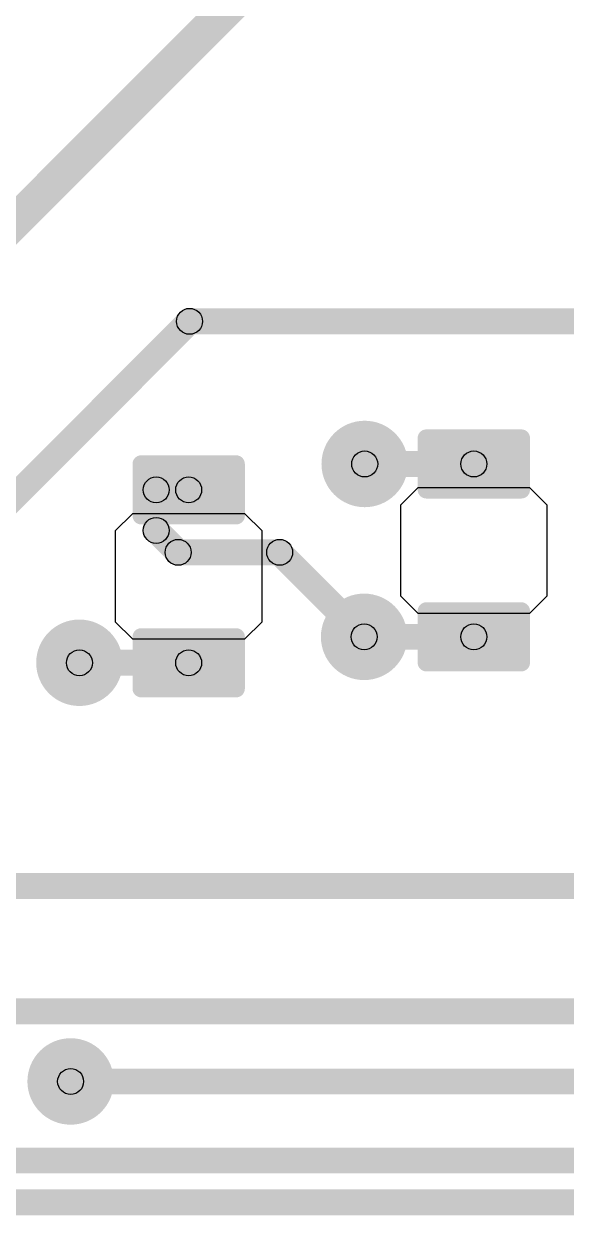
# Model space of a CAD drawing. Header units: millimetres. Extents: x 0 to 3.58, y 0 to 2.95.
# Drawn here: x 1.417 to 1.664, y 1.225 to 1.767 of the extents above; entities that cross this region are included whole.
import ezdxf

# ---------------------------------------------------------------- set-up
doc = ezdxf.new("R2010")
doc.units = ezdxf.units.MM
doc.header["$MEASUREMENT"] = 0
doc.layers.add('BottomLayer', color=5, linetype='Continuous')
doc.layers.add('ViaHoleLayer', color=16, linetype='Continuous')

# ---------------------------------------------------------------- blocks, each defined once
blk = doc.blocks.new('RES0805_B_30')
at = {"layer": 'BottomLayer'}
h = blk.add_hatch(color=5, dxfattribs=at)
edge = h.paths.add_edge_path()
edge.add_arc((-0.02756, 0.02165), 0.00394, 0, 90)
edge.add_line((-0.02756, 0.02559), (-0.05118, 0.02559))
edge.add_arc((-0.05118, 0.02165), 0.00394, 90, 180)
edge.add_line((-0.05512, 0.02165), (-0.05512, -0.02165))
edge.add_arc((-0.05118, -0.02165), 0.00394, 180, 270)
edge.add_line((-0.05118, -0.02559), (-0.02756, -0.02559))
edge.add_arc((-0.02756, -0.02165), 0.00394, 270, 360)
edge.add_line((-0.02362, -0.02165), (-0.02362, 0.02165))
h = blk.add_hatch(color=5, dxfattribs=at)
edge = h.paths.add_edge_path()
edge.add_arc((0.05118, 0.02165), 0.00394, 0, 90)
edge.add_line((0.05118, 0.02559), (0.02756, 0.02559))
edge.add_arc((0.02756, 0.02165), 0.00394, 90, 180)
edge.add_line((0.02362, 0.02165), (0.02362, -0.02165))
edge.add_arc((0.02756, -0.02165), 0.00394, 180, 270)
edge.add_line((0.02756, -0.02559), (0.05118, -0.02559))
edge.add_arc((0.05118, -0.02165), 0.00394, 270, 360)
edge.add_line((0.05512, -0.02165), (0.05512, 0.02165))
for p, q in [((-0.02067, 0.03346), (-0.02854, 0.02559)), ((0.02067, 0.03346), (-0.02067, 0.03346)), ((0.02854, 0.02559), (0.02067, 0.03346)), ((-0.02854, 0.02559), (-0.02854, -0.02559)), ((0.02854, -0.02559), (0.02854, 0.02559)), ((-0.02854, -0.02559), (-0.02067, -0.03346)), ((0.02067, -0.03346), (0.02854, -0.02559)), ((-0.02067, -0.03346), (0.02067, -0.03346))]:
    blk.add_line(p, q, dxfattribs=at)
blk = doc.blocks.new('RES0805_B_36')
at = {"layer": 'BottomLayer'}
h = blk.add_hatch(color=5, dxfattribs=at)
edge = h.paths.add_edge_path()
edge.add_arc((-0.02756, 0.02166), 0.00394, 0, 90)
edge.add_line((-0.02756, 0.02559), (-0.05118, 0.02559))
edge.add_arc((-0.05118, 0.02166), 0.00394, 90, 180)
edge.add_line((-0.05512, 0.02166), (-0.05512, -0.02165))
edge.add_arc((-0.05118, -0.02165), 0.00394, 180, 270)
edge.add_line((-0.05118, -0.02559), (-0.02756, -0.02559))
edge.add_arc((-0.02756, -0.02165), 0.00394, 270, 360)
edge.add_line((-0.02362, -0.02165), (-0.02362, 0.02166))
h = blk.add_hatch(color=5, dxfattribs=at)
edge = h.paths.add_edge_path()
edge.add_arc((0.05118, 0.02166), 0.00394, 0, 90)
edge.add_line((0.05118, 0.02559), (0.02756, 0.02559))
edge.add_arc((0.02756, 0.02166), 0.00394, 90, 180)
edge.add_line((0.02362, 0.02166), (0.02362, -0.02165))
edge.add_arc((0.02756, -0.02165), 0.00394, 180, 270)
edge.add_line((0.02756, -0.02559), (0.05118, -0.02559))
edge.add_arc((0.05118, -0.02165), 0.00394, 270, 360)
edge.add_line((0.05512, -0.02165), (0.05512, 0.02166))
for p, q in [((-0.02067, 0.03346), (-0.02854, 0.02559)), ((0.02067, 0.03346), (-0.02067, 0.03346)), ((0.02854, 0.02559), (0.02067, 0.03346)), ((-0.02854, 0.02559), (-0.02854, -0.02559)), ((0.02854, -0.02559), (0.02854, 0.02559)), ((-0.02854, -0.02559), (-0.02067, -0.03346)), ((0.02067, -0.03346), (0.02854, -0.02559)), ((-0.02067, -0.03346), (0.02067, -0.03346))]:
    blk.add_line(p, q, dxfattribs=at)

msp = doc.modelspace()

# ---------------------------------------------------------------- hatches: boundary and pattern name
at = {"layer": 'BottomLayer'}
for points in [[(1.11289, 1.36617), (1.10176, 1.37731), (1.58435, 1.8599), (1.59548, 1.84876)], [(1.2355, 1.36649), (1.22715, 1.37485), (1.48837, 1.63607), (1.49672, 1.62771)], [(1.49254, 1.62598), (1.49254, 1.63779), (1.67971, 1.63779), (1.67971, 1.62598)], [(1.57232, 1.56102), (1.57232, 1.57283), (1.62205, 1.57283), (1.62205, 1.56102)], [(1.47732, 1.54921), (1.47732, 1.56102), (1.49212, 1.56102), (1.49212, 1.54921)], [(1.48323, 1.53667), (1.47142, 1.53667), (1.47142, 1.55512), (1.48323, 1.55512)], [(1.47315, 1.53249), (1.4815, 1.54085), (1.4915, 1.53085), (1.48315, 1.52249)], [(1.48732, 1.52076), (1.48732, 1.53257), (1.53357, 1.53257), (1.53357, 1.52076)], [(1.52939, 1.52249), (1.53774, 1.53085), (1.57622, 1.49237), (1.56787, 1.48401)], [(1.57205, 1.48228), (1.57205, 1.49409), (1.62205, 1.49409), (1.62205, 1.48228)], [(1.44232, 1.47047), (1.44232, 1.48228), (1.49212, 1.48228), (1.49212, 1.47047)], [(1.33832, 1.36876), (1.33832, 1.38057), (1.67664, 1.38057), (1.67664, 1.36876)], [(1.40932, 1.31176), (1.40932, 1.32357), (1.86673, 1.32357), (1.86673, 1.31176)], [(1.43832, 1.27976), (1.43832, 1.29157), (1.9111, 1.29157), (1.9111, 1.27976)], [(0.83132, 1.24376), (0.83132, 1.25557), (1.93732, 1.25557), (1.93732, 1.24376)], [(0.97569, 1.22476), (0.97569, 1.23657), (1.95732, 1.23657), (1.95732, 1.22476)]]:
    msp.add_hatch(color=5, dxfattribs=at).paths.add_polyline_path(points)
h = msp.add_hatch(color=5, dxfattribs=at)
edge = h.paths.add_edge_path()
edge.add_arc((1.49254, 1.63189), 0.00591, 0, 360)
h = msp.add_hatch(color=5, dxfattribs=at)
edge = h.paths.add_edge_path()
edge.add_arc((1.49254, 1.63189), 0.00591, 0, 360)
h = msp.add_hatch(color=5, dxfattribs=at)
edge = h.paths.add_edge_path()
edge.add_arc((1.57232, 1.56693), 0.01969, 0, 360)
h = msp.add_hatch(color=5, dxfattribs=at)
edge = h.paths.add_edge_path()
edge.add_arc((1.57232, 1.56693), 0.00591, 0, 360)
h = msp.add_hatch(color=5, dxfattribs=at)
edge = h.paths.add_edge_path()
edge.add_arc((1.62205, 1.56693), 0.00591, 0, 360)
h = msp.add_hatch(color=5, dxfattribs=at)
edge = h.paths.add_edge_path()
edge.add_arc((1.47732, 1.55512), 0.00591, 0, 360)
h = msp.add_hatch(color=5, dxfattribs=at)
edge = h.paths.add_edge_path()
edge.add_arc((1.47732, 1.55512), 0.00591, 0, 360)
h = msp.add_hatch(color=5, dxfattribs=at)
edge = h.paths.add_edge_path()
edge.add_arc((1.49212, 1.55512), 0.00591, 0, 360)
h = msp.add_hatch(color=5, dxfattribs=at)
edge = h.paths.add_edge_path()
edge.add_arc((1.47732, 1.53667), 0.00591, 0, 360)
h = msp.add_hatch(color=5, dxfattribs=at)
edge = h.paths.add_edge_path()
edge.add_arc((1.47732, 1.53667), 0.00591, 0, 360)
h = msp.add_hatch(color=5, dxfattribs=at)
edge = h.paths.add_edge_path()
edge.add_arc((1.48732, 1.52667), 0.00591, 0, 360)
h = msp.add_hatch(color=5, dxfattribs=at)
edge = h.paths.add_edge_path()
edge.add_arc((1.48732, 1.52667), 0.00591, 0, 360)
h = msp.add_hatch(color=5, dxfattribs=at)
edge = h.paths.add_edge_path()
edge.add_arc((1.53357, 1.52667), 0.00591, 0, 360)
h = msp.add_hatch(color=5, dxfattribs=at)
edge = h.paths.add_edge_path()
edge.add_arc((1.53357, 1.52667), 0.00591, 0, 360)
h = msp.add_hatch(color=5, dxfattribs=at)
edge = h.paths.add_edge_path()
edge.add_arc((1.57205, 1.48819), 0.01969, 0, 360)
h = msp.add_hatch(color=5, dxfattribs=at)
edge = h.paths.add_edge_path()
edge.add_arc((1.44232, 1.47638), 0.01969, 0, 360)
h = msp.add_hatch(color=5, dxfattribs=at)
edge = h.paths.add_edge_path()
edge.add_arc((1.57205, 1.48819), 0.00591, 0, 360)
h = msp.add_hatch(color=5, dxfattribs=at)
edge = h.paths.add_edge_path()
edge.add_arc((1.57205, 1.48819), 0.00591, 0, 360)
h = msp.add_hatch(color=5, dxfattribs=at)
edge = h.paths.add_edge_path()
edge.add_arc((1.62205, 1.48819), 0.00591, 0, 360)
h = msp.add_hatch(color=5, dxfattribs=at)
edge = h.paths.add_edge_path()
edge.add_arc((1.44232, 1.47638), 0.00591, 0, 360)
h = msp.add_hatch(color=5, dxfattribs=at)
edge = h.paths.add_edge_path()
edge.add_arc((1.49212, 1.47638), 0.00591, 0, 360)
h = msp.add_hatch(color=5, dxfattribs=at)
edge = h.paths.add_edge_path()
edge.add_arc((1.43832, 1.28567), 0.01969, 0, 360)
h = msp.add_hatch(color=5, dxfattribs=at)
edge = h.paths.add_edge_path()
edge.add_arc((1.43832, 1.28567), 0.00591, 0, 360)
at = {"layer": 'ViaHoleLayer'}
h = msp.add_hatch(color=16, dxfattribs=at)
edge = h.paths.add_edge_path()
edge.add_arc((1.57232, 1.56693), 0.01181, 0, 360)
h = msp.add_hatch(color=16, dxfattribs=at)
edge = h.paths.add_edge_path()
edge.add_arc((1.57205, 1.48819), 0.01181, 0, 360)
h = msp.add_hatch(color=16, dxfattribs=at)
edge = h.paths.add_edge_path()
edge.add_arc((1.44232, 1.47638), 0.01181, 0, 360)
h = msp.add_hatch(color=16, dxfattribs=at)
edge = h.paths.add_edge_path()
edge.add_arc((1.43832, 1.28567), 0.01181, 0, 360)

# ---------------------------------------------------------------- linework, layer by layer
at = {"layer": 'BottomLayer'}
for centre in [(1.49254, 1.63189), (1.49254, 1.63189), (1.57232, 1.56693), (1.62205, 1.56693), (1.47732, 1.55512), (1.47732, 1.55512), (1.49212, 1.55512), (1.47732, 1.53667), (1.47732, 1.53667), (1.48732, 1.52667), (1.48732, 1.52667), (1.53357, 1.52667), (1.53357, 1.52667), (1.57205, 1.48819), (1.57205, 1.48819), (1.62205, 1.48819), (1.44232, 1.47638), (1.49212, 1.47638), (1.43832, 1.28567)]:
    msp.add_circle(centre, 0.00591, dxfattribs=at)

# ---------------------------------------------------------------- block references
at = {"rotation": 90}
for name, p in [('RES0805_B_30', (1.62205, 1.52756)), ('RES0805_B_36', (1.49213, 1.51575))]:
    msp.add_blockref(name, p, dxfattribs=at)

doc.saveas('drawing.dxf')
